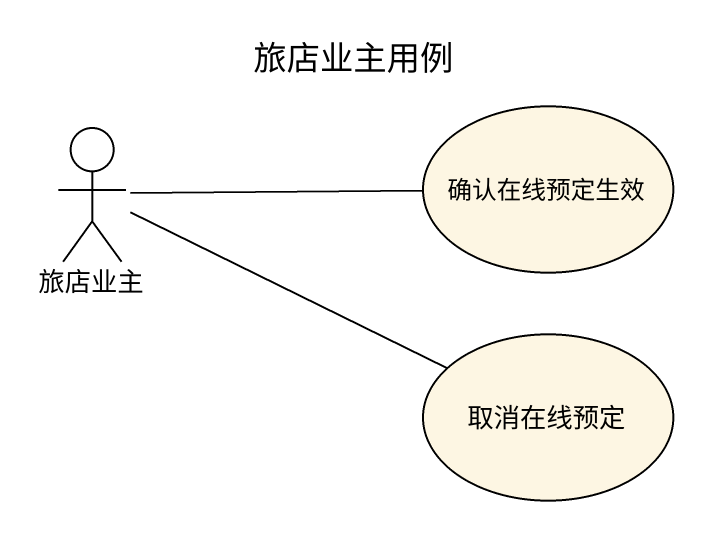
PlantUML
@startuml
title 旅店业主用例
actor 旅店业主
usecase 确认在线预定生效
usecase 取消在线预定
旅店业主 -right- 确认在线预定生效
旅店业主 -right- 取消在线预定
@enduml
